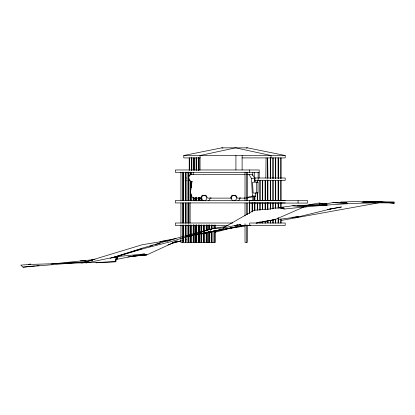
<?xml version="1.0" encoding="UTF-8"?>
<svg xmlns="http://www.w3.org/2000/svg" width="415" height="415" viewBox="0 0 415 415"><rect width="100%" height="100%" fill="white"/><g stroke="black" fill="none" stroke-linecap="round" stroke-linejoin="round"><path stroke-width="0.62" d="M116.013 258.483L116.262 256.6L115.889 261.808L28.469 264.485L30.508 264.044L28.926 264.516L20.75 265.128L23.074 267.156L86.419 261.818M115.795 259.811L115.593 261.616L115.847 259.738M115.998 258L116.133 256.792L144.202 248.445L171.037 241.618L213.32 228.39L225.9 226.517M192.021 181.64L190.542 190.921L190.765 193.795L191.414 195.756A7.563 7.454 90 0 0 192.809 197.779L193.167 198.126L201.825 198.126M115.759 256.662L117.673 256.346L117.077 259.256L115.801 259.359M117.673 256.346L117.077 259.256L144.539 253.975L117.585 256.512M200.704 198.126L202.183 195.273L205.99 195.273M230.47 198.126L231.949 195.273L235.985 195.273M110.188 258.317L142.719 248.025L171.276 239.688L213.32 228.39L222.928 228.074L254.089 210.239L269.947 209.025L274.507 208.04L283.881 208.045L284.145 209.036C320.712 205.29 357.455 201.965 394.25 203.065L393.991 201.96L378.905 201.737L361.916 202.089M256.107 223.12L275.378 219.452L304.174 206.857M306.524 205.83L308.874 204.797L319.057 203.07L326.75 203.993L327.113 204.994L305.834 205.959L292.617 205.757L279.196 207.614L284.145 209.036M159.682 242.261L162.602 241.042L175.955 238.63M172.417 242.791L177.247 240.918L146.946 254.831L127.815 256.895M167.888 244.943L173.242 242.977L181.36 240.892M114.965 261.652L96.073 262.783L97.297 262.394M96.073 262.783L97.297 262.41M111.977 257.912L141.728 248.782M149.748 246.323L152.834 245.379M81.677 263.11L142.262 244.731L171.411 239.969M155.309 244.637L160.268 243.242M167.095 241.328L168.952 240.809M171.582 243.304L180.95 240.84M182.605 240.57L183.855 240.249M185.1 239.927L186.351 239.605M215.058 232.218L231.912 227.882M244.181 198.126L245.208 197.872M246.749 197.493L252.408 196.103L255.77 196.103L255.599 192.804M255.77 196.103L246.707 198.126M201.363 233.925L224.064 228.914M200.097 155.501L235.57 147.844L271.037 155.501L271.037 157.913M222.928 228.074L241.001 224.276L239.113 224.557M201.348 233.972L235.902 226.844M237.157 226.585L238.412 226.325M86.024 262.986L116.133 256.792M185.028 237.032L186.299 236.778M188.203 236.389L223.778 229.127L204.699 232.82M246.235 148.103L247.496 147.844L285.198 155.501L285.198 157.913L242.018 157.913M200.295 157.913L183.783 157.913L183.783 155.501L221.755 147.844L247.496 147.844M201.358 233.993L244.845 225.319M203.428 233.069L196.43 234.423L245.353 225.153M256.615 223.016L275.378 219.452M327.399 209.596L341.431 206.96L327.414 209.58L330.579 209.004L298.318 216.863L279.207 219.302M281.463 220.386L378.708 202.816M188.037 236.451L189.307 236.223M195.662 235.077L196.938 234.849M324.712 204.019L332.877 202.567L346.815 202.748L347.189 203.781L332.877 202.567M89.604 261.019L83.223 262.083L60.73 263.385M227.866 228.701L245.094 226.025M247.008 225.729L250.836 225.138M236.597 224.93L237.852 224.743M92.628 260.049L89.427 260.428L92.623 260.117M140.695 254.421L144.539 253.975M23.074 267.156L35.275 265.808M36.562 265.662L39.129 265.382M51.33 264.033L94.983 259.51M130.331 256.449L146.946 254.831L132.831 256.102M291.937 217.393L293.851 217.232M295.127 217.128L298.318 216.863L293.198 217.18M326.75 203.993L297.462 205.684L327.113 204.994M364.297 202.328L375.632 201.752L394.25 203.065L378.905 201.737L363.203 201.96L375.632 201.752L375.705 202.733L364.329 202.774M343.138 202.707L340.824 202.089L355.992 201.503L375.705 202.733M80.225 260.838L85.884 260.636M183.783 155.501L285.198 155.501M259.193 172.381L175.369 172.381L175.369 169.968L259.193 169.968L259.178 178.004M245.307 174.507L190.376 174.507C187.554 176.38 188.446 180.229 191.201 181.64L192.321 181.64M246.526 174.507L252.33 174.507L254.872 178.502L255.038 181.801M185.049 178.004L186.356 178.004M254.276 178.004L285.198 178.004L285.198 180.416L254.291 180.416M248.969 174.507L251.511 178.502L254.872 178.502M185.049 180.416L186.356 180.416M187.995 180.416L189.287 180.416M231.591 198.126L207.744 198.126L205.762 195.273M245.301 198.126L237.515 198.126L235.528 195.273M285.198 200.512L175.369 200.512L175.369 202.919L285.198 202.919M249.555 200.663L307.577 200.663L307.577 203.075L249.555 203.075L249.555 200.512M232.784 223.016L175.369 223.016L175.369 225.428L228.271 225.428M250.204 223.016L285.198 223.016L285.198 225.428L234.719 225.428M266.062 157.907L265.813 178.082M204.574 242.453L204.325 232.768M206.188 242.448L206.437 232.774M292.617 205.757L306.026 206.883L305.834 205.959M279.196 207.614L283.881 208.045M340.824 202.089L346.815 202.748M221.755 147.844L223.021 148.103M324.634 204.403L319.057 203.07L319.685 204.911M377.219 201.752L378.21 202.463M196.171 197.779L196.528 198.126M240.627 197.768L240.876 198.126M210.862 197.768L211.105 198.126M251.511 178.502L252.408 196.103M298.069 200.663L298.069 203.075M281.048 157.913L281.048 178.538M281.048 180.084L281.048 200.512M281.048 202.593L281.048 207.697M281.048 219.146L281.048 223.016M280.815 157.913L280.794 178.538M280.794 180.473L280.815 200.455M280.815 203.034L280.794 207.547M280.815 219.146L280.794 223.016M278.33 157.913L278.33 178.538M278.33 180.473L278.33 200.455M278.33 203.034L278.33 207.547M278.33 217.859L278.33 223.016M278.081 157.913L278.081 178.538M278.081 180.473L278.081 200.455M278.081 203.034L278.081 208.19M278.081 217.859L278.081 223.016M275.726 157.913L275.726 178.538M275.726 180.473L275.726 200.455M275.726 203.034L275.726 208.19M275.726 219.146L275.726 223.016M275.477 157.913L275.477 178.538M275.477 180.473L275.477 200.455M275.477 203.034L275.477 208.19M275.477 219.146L275.477 223.016M273.127 157.913L273.127 178.538M273.127 180.473L273.127 200.455M273.127 203.034L273.127 208.833M273.127 219.794L273.127 223.016M272.878 157.913L272.878 178.538M272.878 180.473L272.878 200.455M272.878 203.034L272.878 208.833M272.878 219.794L272.878 223.016M270.528 157.913L270.528 178.538M270.528 180.473L270.528 200.455M270.528 203.034L270.528 208.833M270.528 220.438L270.528 223.016M270.279 157.913L270.279 178.538M270.279 180.473L270.279 200.455M270.279 203.034L270.279 209.482M270.279 220.438L270.279 223.016M267.924 178.087L267.675 157.907L267.675 178.082M267.924 180.011L267.924 200.549M267.924 202.473L267.924 209.539M267.924 220.448L267.924 223.016L267.675 220.448M267.675 180.006L267.675 200.549M267.675 202.473L267.675 209.534M267.597 158.219L267.597 178.004M265.325 180.416L265.325 200.424M265.325 203.008L265.325 209.461M265.325 221.081L265.325 223.016M265.076 180.416L265.076 200.424M265.076 203.008L265.076 209.461M265.076 221.081L265.076 223.016M262.726 180.416L262.726 200.424M262.726 203.008L262.726 209.461M262.726 221.724L262.726 223.016M262.477 180.416L262.477 200.424M262.477 203.008L262.477 209.461M262.477 221.724L262.477 223.016M260.127 180.416L260.127 200.424M260.127 203.008L260.127 210.109M260.127 221.724L260.127 223.016M259.873 180.416L259.873 200.424M259.873 203.008L259.873 210.109M259.873 221.724L259.873 223.016M258.135 172.381L258.156 180.416M257.523 180.416L257.523 182.351M257.523 192.679L257.523 200.424M257.523 203.008L257.523 210.109M257.274 180.416L257.274 182.351M257.274 192.679L257.274 200.424M257.274 203.008L257.274 210.109M256.351 182.221L256.351 193.048M254.924 177.506L254.924 178.787M254.924 180.069L254.924 181.355M254.924 196.093L254.924 200.58M254.924 202.504L254.924 210.198M254.675 172.381L254.675 181.355M254.675 196.093L254.675 200.58M254.675 202.504L254.675 210.836M253.747 196.041L253.747 200.512M252.813 172.381L252.813 175.587M252.813 196.093L252.813 200.58M252.325 202.919L252.325 211.349M252.071 202.919L252.071 211.998M249.721 202.919L249.721 213.294M249.555 169.968L249.555 172.381M249.555 223.016L249.555 225.428M249.472 202.919L249.472 213.294M247.127 172.163L247.127 200.419M247.127 203.008L247.127 214.643M247.127 224.992L247.127 242.448L245.011 242.448L245.011 223.695M246.873 172.163L246.873 200.419M246.873 203.008L246.873 214.643M246.873 224.992L246.873 242.448M245.011 172.163L245.011 200.419M245.011 203.008L245.011 215.94M242.111 155.501L242.111 169.968M235.928 155.501L235.928 169.968M215.338 225.029L215.338 228.255M215.338 230.833L215.338 242.453L198.816 242.453L198.816 234.065M214.239 225.029L214.239 228.255M214.239 230.833L214.239 242.453M213.99 225.029L213.99 228.255M213.99 230.833L213.99 242.453M212.127 225.029L212.127 228.898M212.127 231.482L212.127 242.453M211.64 225.029L211.64 229.547M211.64 231.482L211.64 242.453M211.391 225.029L211.391 229.547M211.391 231.482L211.391 242.453M210.53 230.833L210.53 232.774M210.301 230.833L210.301 232.774M209.777 225.029L209.777 229.547M209.777 231.482L209.777 242.453M209.528 225.029L209.528 229.547M209.528 231.482L209.528 242.453M209.041 225.029L209.041 229.547M209.041 231.482L209.041 242.453M208.792 225.029L208.792 229.547M208.792 231.482L208.792 242.453M207.173 225.029L207.173 230.833M207.173 232.125L207.173 242.453M206.924 225.029L206.924 230.833M206.924 232.125L206.924 242.453M206.437 225.029L206.437 230.839M206.188 225.023L206.255 230.833M206.188 232.768L206.255 242.453M204.574 231.482L204.574 233.417M204.325 225.029L204.325 230.833M203.853 225.029L203.838 230.89M203.838 232.82L203.853 242.453M203.589 225.117L203.589 231.534M203.589 232.82L203.589 242.448M201.825 197.96L201.825 200.512M201.726 197.509L201.726 200.72M201.726 225.117L201.726 231.534M201.726 233.458L201.726 242.448M201.451 197.924L201.451 200.502M201.451 225.029L201.451 231.482M201.451 232.774L201.451 242.453M201.239 197.509L201.239 200.72M201.239 225.117L201.239 231.534M201.239 232.82L201.239 242.448M200.99 197.509L200.99 200.72M200.99 225.117L200.99 242.448M200.061 155.501L200.061 169.968M199.376 197.509L199.376 200.72M199.376 225.117L199.376 242.448M199.122 197.509L199.122 200.72M199.122 225.117L199.122 242.448M199.05 157.913L199.05 170.176M199.05 197.924L199.05 200.502M199.05 225.029L199.05 242.453M198.816 157.913L198.816 170.176M198.816 197.924L198.816 200.502M198.816 225.029L198.816 232.774M198.635 197.509L198.635 200.72M198.635 225.117L198.635 232.82M198.635 234.102L198.635 242.448L196.414 242.453L196.414 235.352M198.52 157.913L198.52 170.176M198.386 197.509L198.386 200.72M198.386 225.117L198.386 232.82M198.386 234.102L198.386 242.448M198.287 157.913L198.287 170.176M196.772 197.509L196.772 200.72M196.772 225.117L196.772 232.82M196.772 234.745L196.772 242.448M196.648 157.913L196.648 170.176M196.648 197.924L196.648 200.502M196.648 225.029L196.648 232.774M196.648 234.708L196.648 242.453M196.523 197.509L196.523 200.72M196.523 225.117L196.523 232.82M196.523 234.102L196.523 242.448M196.414 157.913L196.414 170.176M196.414 197.924L196.414 200.502M196.414 225.029L196.414 232.774M196.113 157.913L196.113 170.176M196.113 197.924L196.113 200.502M196.113 225.029L196.113 232.774M196.113 235.352L196.113 242.453L193.924 242.448L193.924 225.117M196.036 197.509L196.036 200.72M196.036 225.117L196.036 232.82M196.036 234.102L196.036 242.448M195.885 235.352L195.885 236.643M195.787 197.509L195.787 200.72M195.787 225.117L195.787 242.448M194.241 157.913L194.241 170.176M194.013 157.913L194.013 170.176M194.013 197.924L194.013 200.502M194.013 225.029L194.013 234.065M194.013 236L194.013 242.453M193.924 197.509L193.924 200.72M193.712 157.913L193.712 170.176M193.712 197.924L193.712 200.502M193.712 225.029L193.712 234.065M193.712 236.643L193.712 242.453L188.721 242.448L188.721 224.992M193.437 197.836L193.437 200.419M193.437 224.992L193.437 242.448M193.188 172.163L193.188 174.554M193.188 197.836L193.188 200.419M193.188 224.992L193.188 242.448M191.839 157.913L191.839 170.176M191.611 157.913L191.611 170.176M191.574 234.688L191.574 235.985M191.31 157.913L191.31 170.176M191.32 172.163L191.32 174.554M191.32 181.666L191.31 187.596M191.32 194.599L191.31 200.502M191.32 224.992L191.31 242.453M190.833 172.163L190.833 174.554M190.833 181.023L190.833 190.075M190.833 193.307L190.833 200.419M190.833 224.992L190.833 242.448M190.584 172.163L190.584 175.203M190.584 181.023L190.584 200.419M190.584 224.992L190.584 242.448M190.132 202.593L190.132 223.016M189.437 157.913L189.437 170.176M189.209 157.913L189.209 170.176M188.97 172.163L188.97 177.143M188.97 178.434L188.97 200.419M188.97 203.008L188.97 223.052M188.97 224.992L188.97 242.448M188.721 172.163L188.721 177.143M188.721 178.434L188.721 200.419M188.721 203.008L188.721 223.052M188.234 172.163L188.234 200.419M188.234 203.008L188.234 223.052M188.234 224.992L188.234 242.448L186.122 242.448L186.122 224.992M187.985 172.163L187.985 200.419M187.985 203.008L187.985 223.052M187.985 224.992L187.985 242.448M186.122 172.163L186.122 200.419M186.122 203.008L186.122 223.052M185.64 172.163L185.64 200.419M185.64 203.008L185.64 223.052M185.64 224.992L185.64 242.448L183.523 242.448L183.523 224.992M185.386 172.163L185.386 200.419M185.386 203.008L185.386 223.052M185.386 224.992L185.386 242.448M183.523 172.163L183.523 200.419M183.523 203.008L183.523 223.052M183.046 172.163L183.046 200.419M183.046 203.008L183.046 223.052M183.046 224.992L183.046 242.448L180.93 242.448L180.93 238.568M182.792 172.163L182.792 200.419M182.792 203.008L182.792 223.052M182.792 224.992L182.792 242.448M180.93 172.163L180.93 200.419M180.93 203.008L180.93 223.052M180.93 224.992L180.93 237.276M239.834 197.69A2.635 2.599 -90 0 1 237.951 200.668M233.152 200.647A2.635 2.599 -90 0 1 231.814 196.57A2.635 2.599 -90 0 1 236.052 196.632A2.635 2.599 -90 0 1 234.589 200.668M210.063 197.69A2.635 2.599 -90 0 1 208.18 200.668M203.386 200.647A2.635 2.599 -90 0 1 202.043 196.57A2.635 2.599 -90 0 1 206.281 196.632A2.635 2.599 -90 0 1 204.818 200.668M258.011 182.221L252.553 182.221L253.103 193.048L258.011 193.048L258.011 182.221"/></g></svg>
